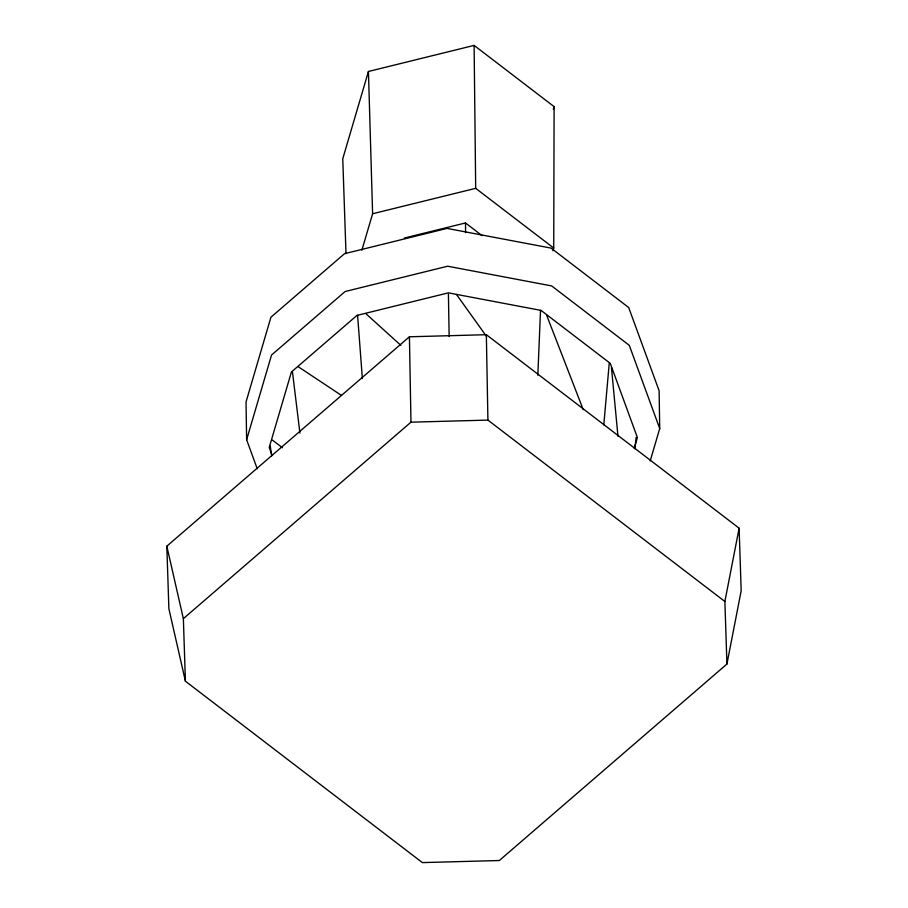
<?xml version="1.0" encoding="UTF-8"?>
<svg xmlns="http://www.w3.org/2000/svg" width="908" height="908" viewBox="0 0 908 908"><rect width="100%" height="100%" fill="white"/><g stroke="black" fill="none" stroke-linecap="round" stroke-linejoin="round"><path stroke-width="1.36" d="M552.938 250.767L553.732 248.066L554.107 106.645L474.112 45.4L368.432 71.471L342.759 158.775L346.005 253.627M537.831 375.242L540.521 310.377M603.786 424.865L609.245 363.268M634.874 448.768L636.133 437.497M726.933 664.043L724.879 601.493L739.123 528.195L486.348 334.7L409.417 336.789L166.822 546.185L168.877 608.735L185.414 681.204L422.379 862.6L499.309 860.523L726.933 664.043L741.178 590.745L739.123 528.195M257.248 468.8L246.624 439.733L271.537 355.028L345.119 291.513L447.644 266.214L551.655 285.918L629.278 345.335L659.719 428.553L650.23 460.833M361.872 250.256L372.609 213.755L368.432 71.471M553.324 109.323L554.107 106.645M634.227 448.336L637.393 437.543L610.267 363.37L541.089 310.411L448.382 292.853L356.992 315.405L291.411 372.008L269.211 447.508L272.116 455.464M185.414 681.204L183.359 618.654L410.972 422.175L487.914 420.098L724.879 601.493M372.609 213.755L475.69 188.331L553.732 248.066M404.344 238.044L465.509 222.959L482.046 235.615M298.267 366.741L341.476 395.423M272.4 440.13L282.456 447.712M366.264 314.02L400.837 345.324M456.474 294.464L486.189 335.96M546.537 314.962L583.231 409.644M166.822 546.185L183.359 618.654M270.255 445.998L271.674 455.782M292.444 371.837L299.935 433.093M611.447 367.513L617.973 436.339M357.582 315.326L362.383 378.591M486.348 334.7L487.914 420.098M448.416 294.203L449.154 336.414M409.417 336.789L410.972 422.175M659.719 428.553L659.117 390.735L628.688 307.528L551.065 248.1L447.054 228.407L344.518 253.695L270.936 317.21L246.034 401.926L246.624 439.733M474.112 45.4L475.69 188.331M465.509 222.959L465.577 232.709"/></g></svg>
